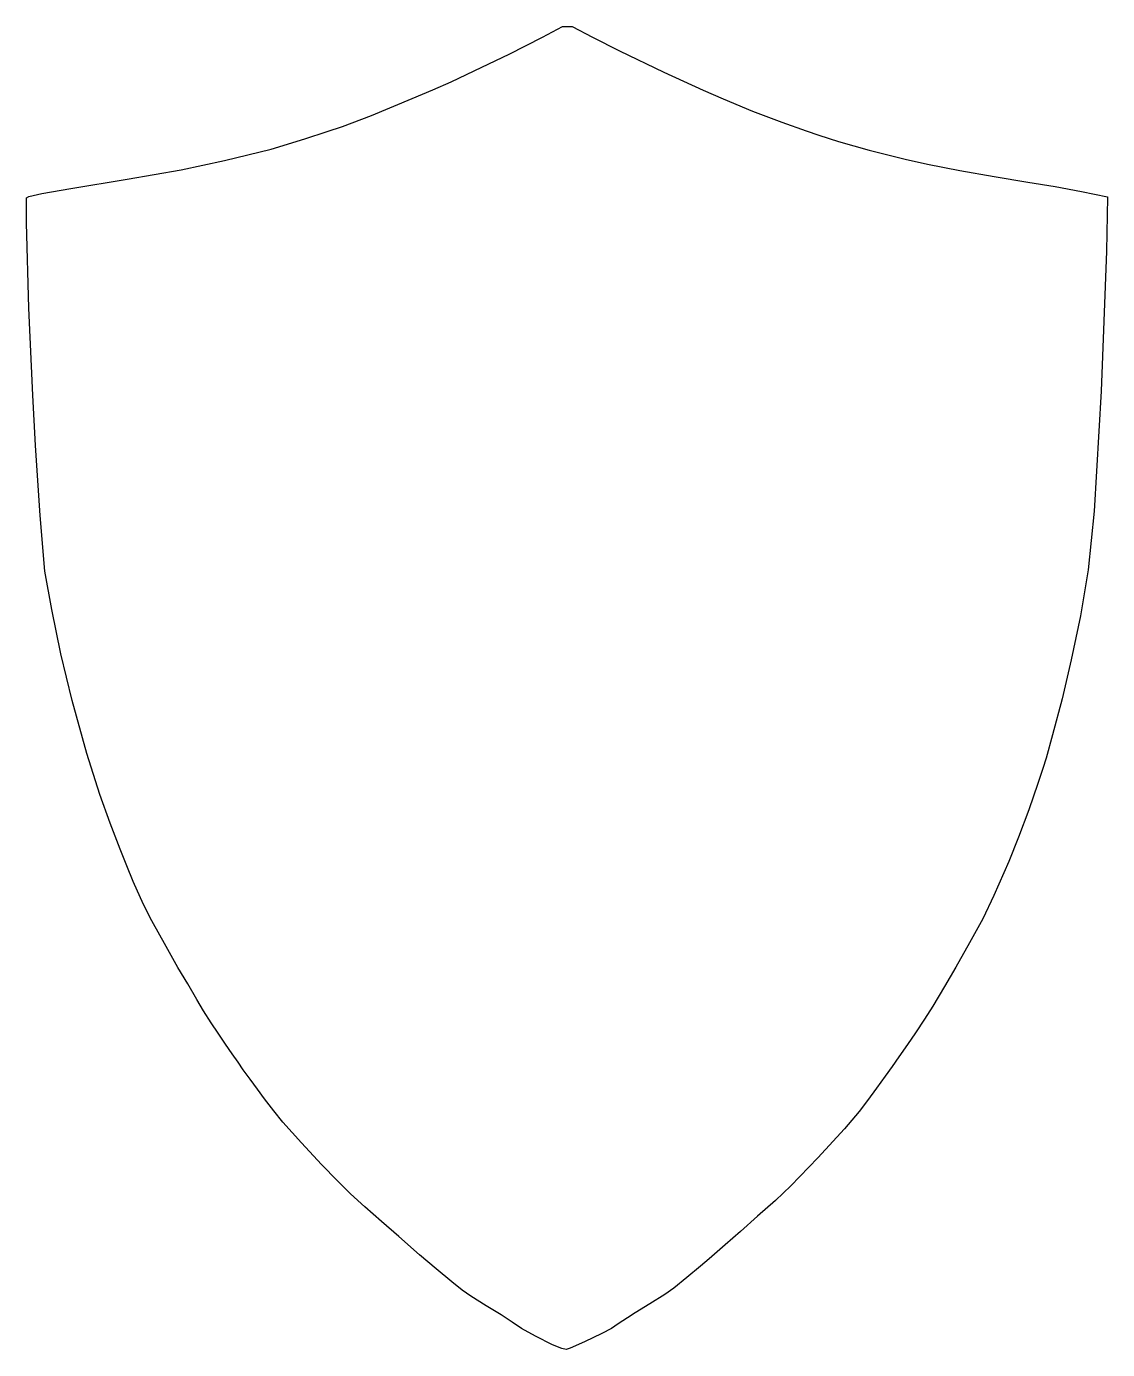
# Model space of a CAD drawing. Extents: x 32 to 1222, y 33 to 1488.
import ezdxf

# ---------------------------------------------------------------- set-up
doc = ezdxf.new("R2010")
doc.units = 0
doc.layers.get('0').update_dxf_attribs({"linetype": 'CONTINUOUS'})

msp = doc.modelspace()

# ---------------------------------------------------------------- linework, layer by layer
at = {"color": 7}
msp.add_lwpolyline([(627.105429, 1488.127607), (632.305429, 1488.127607), (654.705429, 1476.527607), (684.305429, 1461.327607), (733.305429, 1437.927607), (776.505429, 1417.927607), (798.705429, 1408.527607), (830.705429, 1394.927607), (863.105429, 1382.927607), (889.905429, 1373.327607), (903.905429, 1368.527607), (925.505429, 1361.727607), (959.105429, 1352.127607), (998.705429, 1342.127607), (1023.505429, 1336.527607), (1059.105429, 1329.727607), (1096.705429, 1322.927607), (1133.905429, 1316.927607), (1163.905429, 1312.127607), (1192.705429, 1306.527607), (1221.305429, 1300.727607), (1221.505429, 1300.527607), (1220.305429, 1240.927607), (1214.305429, 1086.927607), (1206.705429, 954.927607), (1200.305429, 890.527607), (1191.905429, 839.727607), (1181.505429, 791.327607), (1171.505429, 748.527607), (1161.105429, 708.927607), (1153.905429, 683.327607), (1150.305429, 672.127607), (1144.705429, 655.327607), (1134.705429, 626.527607), (1123.505429, 596.527607), (1112.705429, 569.727607), (1096.305429, 532.127607), (1084.305429, 506.527607), (1069.705429, 480.327607), (1054.505429, 453.527607), (1042.105429, 432.327607), (1029.305429, 410.727607), (1020.105429, 396.327607), (1010.105429, 381.127607), (1001.305429, 368.327607), (991.705429, 354.727607), (984.505429, 344.327607), (976.905429, 333.527607), (967.305429, 320.327607), (957.305429, 306.727607), (948.105429, 294.727607), (931.905429, 275.727607), (902.705429, 243.727607), (873.105429, 212.927607), (856.105429, 196.727607), (836.505429, 179.527607), (817.705429, 162.727607), (800.905429, 147.927607), (783.305429, 132.727607), (773.705429, 124.727607), (758.705429, 112.127607), (744.105429, 100.327607), (734.505429, 93.527607), (717.705429, 83.127607), (701.705429, 73.127607), (693.105429, 67.727607), (683.105429, 61.327607), (675.505429, 56.127607), (665.105429, 50.527607), (645.905429, 41.327607), (630.305429, 34.527607), (625.905429, 32.927607), (621.105429, 34.127607), (610.705429, 38.127607), (591.905429, 47.727607), (576.705429, 56.127607), (566.505429, 63.127607), (554.105429, 71.127607), (537.705429, 81.127607), (520.905429, 91.527607), (511.305429, 98.327607), (499.905429, 107.327607), (482.905429, 121.527607), (464.505429, 137.127607), (441.705429, 157.127607), (422.505429, 173.927607), (404.105429, 189.927607), (388.305429, 204.127607), (374.105429, 218.327607), (356.505429, 236.327607), (334.505429, 260.327607), (314.105429, 283.127607), (304.105429, 295.527607), (293.705429, 308.727607), (286.105429, 319.127607), (278.105429, 330.327607), (270.505429, 340.727607), (264.705429, 348.927607), (258.105429, 358.327607), (250.905429, 368.727607), (242.905429, 380.727607), (235.305429, 392.327607), (226.905429, 405.527607), (219.305429, 417.927607), (209.305429, 435.127607), (198.505429, 453.127607), (185.505429, 476.127607), (169.905429, 504.527607), (160.705429, 522.527607), (149.505429, 547.727607), (142.305429, 564.927607), (135.105429, 583.327607), (123.905429, 611.727607), (112.705429, 643.327607), (98.305429, 688.527607), (82.305429, 746.927607), (69.905429, 798.127607), (59.905429, 846.927607), (52.305429, 888.927607), (47.105429, 950.127607), (41.905429, 1027.327607), (39.105429, 1082.527607), (34.705429, 1178.127607), (31.905429, 1272.127607), (31.905429, 1299.727607), (34.505429, 1301.127607), (48.705429, 1304.527607), (80.705429, 1309.727607), (142.705429, 1320.127607), (202.305429, 1330.527607), (249.905429, 1340.527607), (301.105429, 1353.327607), (338.305429, 1364.527607), (362.705429, 1372.527607), (379.505429, 1378.127607), (411.505429, 1390.127607), (456.505429, 1408.727607), (478.905429, 1418.327607), (499.105429, 1427.327607), (533.105429, 1443.327607), (563.105429, 1457.727607), (599.905429, 1476.527607), (621.905429, 1488.127607), (627.105429, 1488.127607)], dxfattribs=at)

doc.saveas('drawing.dxf')
